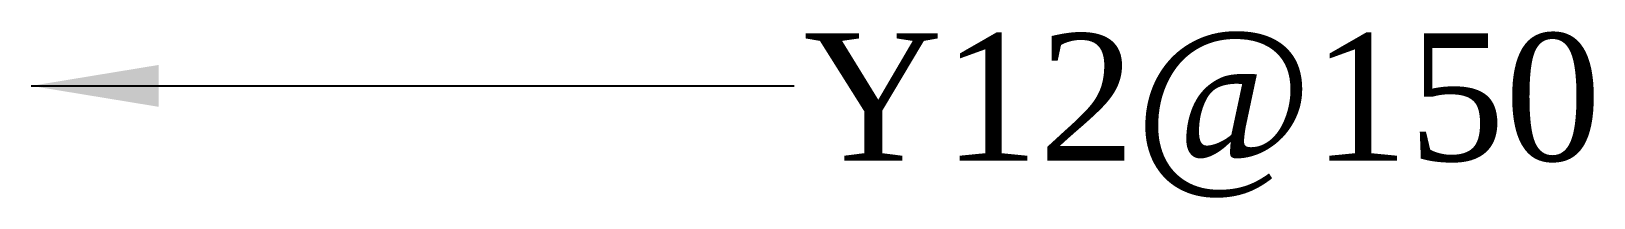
# Model space of a CAD drawing. Header units: inches. Extents: x -400915 to 515323, y 79868 to 577806.
# Drawn here: x 297901 to 299434, y 577642 to 577806 of the extents above; entities that cross this region are included whole.
import ezdxf

# ---------------------------------------------------------------- set-up
doc = ezdxf.new("R2010")
doc.units = ezdxf.units.IN
doc.header["$LTSCALE"] = 0.315
doc.header["$MEASUREMENT"] = 0
doc.layers.get('0').update_dxf_attribs({"color": 9})
doc.layers.add('rec', color=7, linetype='Continuous')
doc.layers.add('TEXT', color=3, linetype='Continuous')
doc.styles.get("Standard").update_dxf_attribs({"font": 'romantic.ttf'})
doc.dimstyles.new('kri', dxfattribs={"dimtxt": 150, "dimasz": 125, "dimexe": 0.18, "dimexo": 0.0625, "dimgap": 0.09, "dimtad": 1, "dimdec": 0, "dimrnd": 1, "dimzin": 0, "dimdsep": 46, "dimtxsty": 'Standard', "dimblk": 'OBLIQUE', "dimcen": 0.09, "dimclrd": 1, "dimclre": 5, "dimclrt": 3, "dimadec": 0, "dimazin": 0, "dimtfac": 1, "dimtdec": 0, "dimtofl": 0, "dimtmove": 2, "dimatfit": 3, "dimfxl": 1, "dimtolj": 1, "dimtzin": 0, "dimarcsym": 0})

# ---------------------------------------------------------------- blocks, each defined once
blk = doc.blocks.new('_Oblique')
at = {"color": 0, "linetype": 'ByBlock', "lineweight": -2}
blk.add_line((-0.5, -0.5), (0.5, 0.5), dxfattribs=at)

msp = doc.modelspace()

# ---------------------------------------------------------------- texts
at = {"layer": 'TEXT', "ltscale": 0.5, "insert": (298658.7, 577803.7), "char_height": 125, "width": 2082.087, "attachment_point": 1}
msp.add_mtext('Y12@150', dxfattribs=at)

# ---------------------------------------------------------------- leaders
at = {"layer": 'rec', "ltscale": 0.5}
msp.add_leader([(297901.2, 577752.2), (298649.4, 577752.2)], dimstyle='kri', override={"dimgap": 0.09, "dimtad": 0}, dxfattribs=at)

doc.saveas('drawing.dxf')
